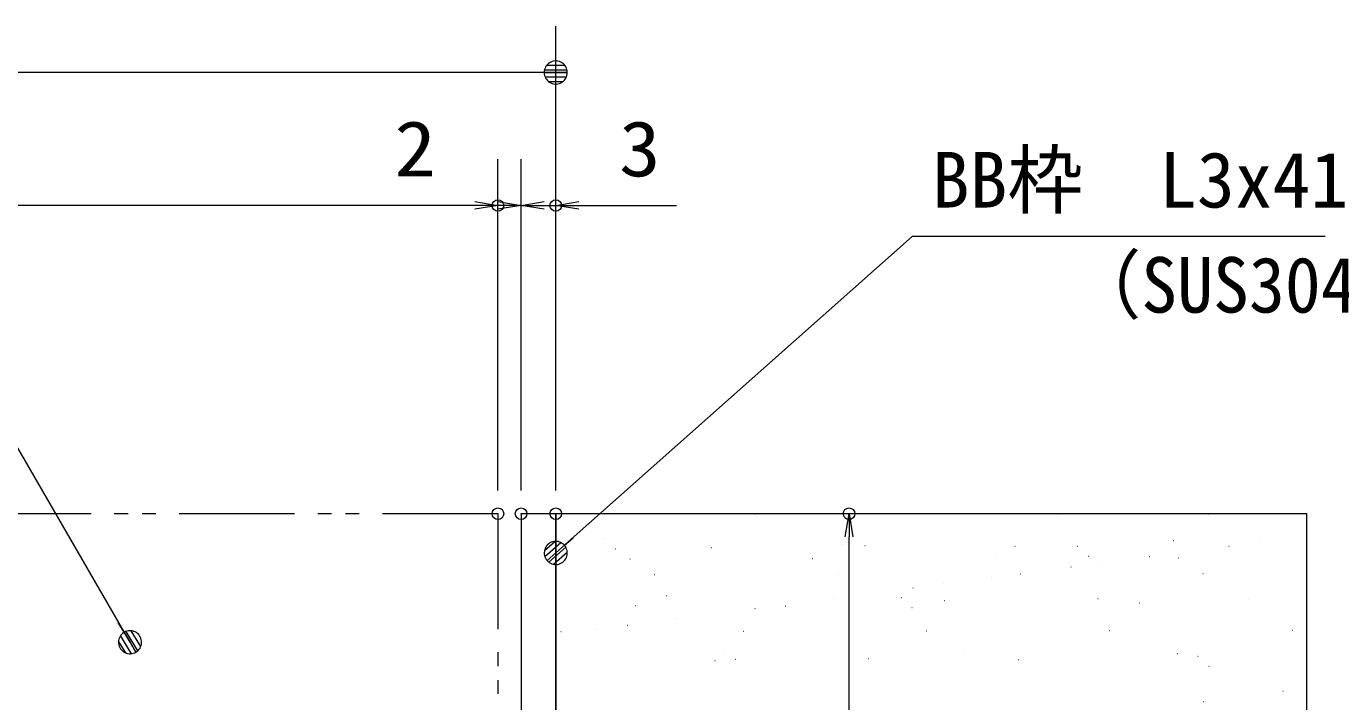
# Model space of a CAD drawing. Units: millimetres, scale not verified. Extents: x -1050 to 1050, y -742 to 742.
# Drawn here: x 618.4 to 902.8, y -259.2 to -113 of the extents above; entities that cross this region are included whole.
import ezdxf
from ezdxf.enums import TextEntityAlignment as Align

# ---------------------------------------------------------------- set-up
doc = ezdxf.new("R2010")
doc.units = ezdxf.units.MM
doc.header["$LTSCALE"] = 5
doc.header["$PDMODE"] = 32
doc.header["$PDSIZE"] = 2.5
doc.linetypes.add('DOUBLE_CHAIN1', pattern=[8.8, 5, -1, 0.6, -0.6, 0.6, -1])
for name, color, linetype, lineweight in [('0-1_寸法注釈', 2, 'Continuous', 9), ('0-2_蓋', 5, 'Continuous', 9), ('0-3_0', 2, 'Continuous', 9), ('0-4_DEFPOINTS', 134, 'Continuous', 9), ('0-5_ハッチング', 4, 'Continuous', 9), ('0-6_想像線', 134, 'DOUBLE_CHAIN1', 9), ('0-8_枠', 7, 'Continuous', 9)]:
    doc.layers.add(name, color=color, linetype=linetype, lineweight=lineweight)
doc.styles.add('ＭＳ ゴシック', font='')
doc.styles.get('ＭＳ ゴシック').set_extended_font_data('MS Gothic')

# ---------------------------------------------------------------- blocks, each defined once
blk = doc.blocks.new('_Dot')
at = {"layer": '0-3_0'}
for p, q in [((-2.5, 0), (-5, 0)), ((2.445, 0.5), (-2.445, 0.5)), ((1.997, 1.5), (-1.997, 1.5)), ((2.289, -0.995), (-2.289, -0.995)), ((1.499, -1.995), (-1.499, -1.995))]:
    blk.add_line(p, q, dxfattribs=at)
for points in [[(2.5, 0), (2.48, 0.313), (2.421, 0.622), (2.324, 0.92), (2.191, 1.204), (2.023, 1.469), (1.822, 1.711), (1.594, 1.926), (1.34, 2.111), (1.064, 2.262), (0.773, 2.378), (0.468, 2.456), (0.157, 2.495), (-0.157, 2.495), (-0.468, 2.456), (-0.773, 2.378), (-1.064, 2.262), (-1.34, 2.111), (-1.594, 1.926), (-1.822, 1.711), (-2.023, 1.469), (-2.191, 1.204), (-2.324, 0.92), (-2.421, 0.622), (-2.48, 0.313), (-2.5, 0), (0, 0)], [(-2.5, 0), (-2.48, -0.313), (-2.421, -0.622), (-2.324, -0.92), (-2.191, -1.204), (-2.023, -1.469), (-1.822, -1.711), (-1.594, -1.926), (-1.34, -2.111), (-1.064, -2.262), (-0.773, -2.378), (-0.468, -2.456), (-0.157, -2.495), (0.157, -2.495), (0.468, -2.456), (0.773, -2.378), (1.064, -2.262), (1.34, -2.111), (1.594, -1.926), (1.822, -1.711), (2.023, -1.469), (2.191, -1.204), (2.324, -0.92), (2.421, -0.622), (2.48, -0.313), (2.5, 0), (0, 0)]]:
    blk.add_lwpolyline(points, close=True, dxfattribs=at)
blk = doc.blocks.new('_OPEN')
at = {"layer": '0-3_0'}
blk.add_line((0, 0), (-5, 0), dxfattribs=at)
blk.add_lwpolyline([(-5, 0.833), (0, 0), (-5, -0.833)], dxfattribs=at)

msp = doc.modelspace()

# ---------------------------------------------------------------- linework, layer by layer
at = {"layer": '0-1_寸法注釈'}
for p, q in [((732.95, -213.471), (732.95, -112.974)), ((727.95, -122.974), (495.45, -122.974)), ((720.45, -213.471), (720.45, -141.755)), ((720.45, -213.471), (720.45, -141.755)), ((725.45, -213.471), (725.45, -141.755)), ((725.45, -213.471), (725.45, -141.755)), ((732.95, -213.471), (732.95, -141.755)), ((720.45, -151.755), (495.45, -151.755)), ((715.45, -151.755), (694.337, -151.755)), ((720.45, -151.755), (715.45, -151.755)), ((725.45, -151.755), (720.45, -151.755)), ((725.45, -151.755), (732.95, -151.755)), ((730.45, -151.755), (735.45, -151.755)), ((737.95, -151.755), (759.063, -151.755)), ((796.393, -315.971), (796.393, -223.471))]:
    msp.add_line(p, q, dxfattribs=at)
for points in [[(899.393, -158.5), (810.026, -158.5), (733.702, -226.299)], [(530.622, -187.293), (606.589, -187.293), (640.335, -245.43)]]:
    msp.add_lwpolyline(points, dxfattribs=at)
at = {"layer": '0-2_蓋', "linetype": 'DOUBLE_CHAIN1'}
for q in [(495.45, -218.471), (720.45, -313.471)]:
    msp.add_line((720.45, -218.471), q, dxfattribs=at)
at = {"layer": '0-4_DEFPOINTS'}
for p in [(720.45, -151.755), (732.95, -151.755), (720.45, -218.471), (725.45, -218.471), (732.95, -218.471), (796.393, -218.471)]:
    msp.add_point(p, dxfattribs=at)
at = {"layer": '0-5_ハッチング'}
for p, q in [((743.409, -218.471), (743.459, -218.471)), ((776.099, -218.471), (776.149, -218.471)), ((776.099, -218.471), (776.149, -218.471)), ((841.481, -218.471), (841.531, -218.471)), ((874.172, -218.471), (874.222, -218.471)), ((874.172, -218.471), (874.222, -218.471)), ((743.462, -223.921), (743.512, -223.921)), ((866.592, -224.288), (866.642, -224.288)), ((885.172, -224.607), (885.222, -224.607)), ((895.45, -223.254), (895.5, -223.254)), ((895.45, -223.254), (895.5, -223.254)), ((745.803, -226.066), (745.853, -226.066)), ((766.559, -225.792), (766.609, -225.792)), ((795.03, -225.044), (795.08, -225.044)), ((799.803, -225.368), (799.853, -225.368)), ((832.29, -225.524), (832.34, -225.524)), ((845.848, -225.481), (845.898, -225.481)), ((878.562, -225.477), (878.612, -225.477)), ((895.45, -224.802), (895.5, -224.802)), ((895.45, -227.229), (895.5, -227.229)), ((748.963, -228.231), (749.013, -228.231)), ((788.513, -228.159), (788.563, -228.159)), ((828.063, -228.087), (828.113, -228.087)), ((844.376, -229.978), (844.426, -229.978)), ((848.189, -227.626), (848.239, -227.626)), ((850.987, -229.107), (851.037, -229.107)), ((861.312, -227.748), (861.362, -227.748)), ((867.612, -228.015), (867.662, -228.015)), ((754.319, -231.643), (754.369, -231.643)), ((793.868, -231.571), (793.918, -231.571)), ((827.126, -232.249), (827.176, -232.249)), ((833.418, -231.499), (833.468, -231.499)), ((872.968, -231.427), (873.018, -231.427)), ((810.191, -234.478), (810.241, -234.478)), ((816.801, -233.608), (816.851, -233.608)), ((750.186, -238.355), (750.236, -238.355)), ((756.852, -236.191), (756.902, -236.191)), ((782.616, -238.109), (782.666, -238.109)), ((782.674, -238.511), (782.724, -238.511)), ((792.941, -236.749), (792.991, -236.749)), ((807.671, -236.627), (807.721, -236.627)), ((810.011, -238.772), (810.061, -238.772)), ((816.975, -237.275), (817.025, -237.275)), ((850.219, -236.851), (850.269, -236.851)), ((859.238, -237.75), (859.288, -237.75)), ((882.707, -237.007), (882.757, -237.007)), ((758.755, -241.25), (758.805, -241.25)), ((776.005, -238.979), (776.055, -238.979)), ((734.049, -243.997), (734.099, -243.997)), ((741.82, -243.479), (741.87, -243.479)), ((748.43, -242.609), (748.48, -242.609)), ((773.599, -243.925), (773.649, -243.925)), ((813.148, -243.853), (813.198, -243.853)), ((852.698, -243.782), (852.748, -243.782)), ((892.248, -243.71), (892.298, -243.71)), ((769.493, -247.774), (769.543, -247.774)), ((771.834, -249.919), (771.884, -249.919)), ((800.603, -249.839), (800.653, -249.839)), ((821.06, -248.897), (821.11, -248.897)), ((833.09, -249.994), (833.14, -249.994)), ((867.392, -248.759), (867.442, -248.759)), ((871.879, -249.333), (871.929, -249.333)), ((733.058, -251.498), (733.108, -251.498)), ((767.359, -250.263), (767.409, -250.263)), ((874.22, -251.478), (874.27, -251.478)), ((895.45, -252.313), (895.5, -252.313)), ((890.271, -256.818), (890.321, -256.818)), ((873.021, -259.089), (873.071, -259.089))]:
    msp.add_line(p, q, dxfattribs=at)
msp.add_lwpolyline([(895.45, -280.971), (895.45, -218.471), (732.95, -218.471), (732.95, -290.853), (738.7, -290.853), (738.7, -313.471), (757.45, -332.221), (776.7, -332.221), (776.7, -345.176)], dxfattribs=at)
at = {"layer": '0-6_想像線'}
msp.add_line((895.45, -218.471), (732.95, -218.471), dxfattribs=at)
at = {"layer": '0-8_枠'}
for p, q in [((725.45, -218.471), (725.45, -313.471)), ((732.95, -218.471), (725.45, -218.471)), ((732.95, -313.471), (732.95, -218.471))]:
    msp.add_line(p, q, dxfattribs=at)

# ---------------------------------------------------------------- block references
at = {"layer": '0-1_寸法注釈'}
for name, p in [('_Dot', (732.95, -122.974)), ('_OPEN', (720.45, -151.755)), ('_OPEN', (725.45, -151.755))]:
    msp.add_blockref(name, p, dxfattribs=at)
for name, p, rotation in [('_OPEN', (725.45, -151.755), 180), ('_OPEN', (732.95, -151.755), 180), ('_OPEN', (796.393, -218.471), 90), ('_Dot', (732.95, -226.958), 221.24479), ('_Dot', (640.848, -246.289), 300.86486)]:
    msp.add_blockref(name, p, dxfattribs=dict(at, rotation=rotation))

# ---------------------------------------------------------------- texts
at = {"layer": '0-1_寸法注釈', "color": 7, "style": 'ＭＳ ゴシック'}
for s, width, p in [('2', 1.1, (698.027, -149.068)), ('3', 1.1, (746.64, -149.068)), ('（SUS304）', 0.95, (844.032, -178.55))]:
    msp.add_text(s, height=12.02, dxfattribs=dict(at, width=width)).set_placement(p, align=Align.BOTTOM_LEFT)
msp.add_text('BB枠\u3000L3x41x30', height=12.03, dxfattribs=at).set_placement((814.279, -155.813), align=Align.BOTTOM_LEFT)

doc.saveas('drawing.dxf')
